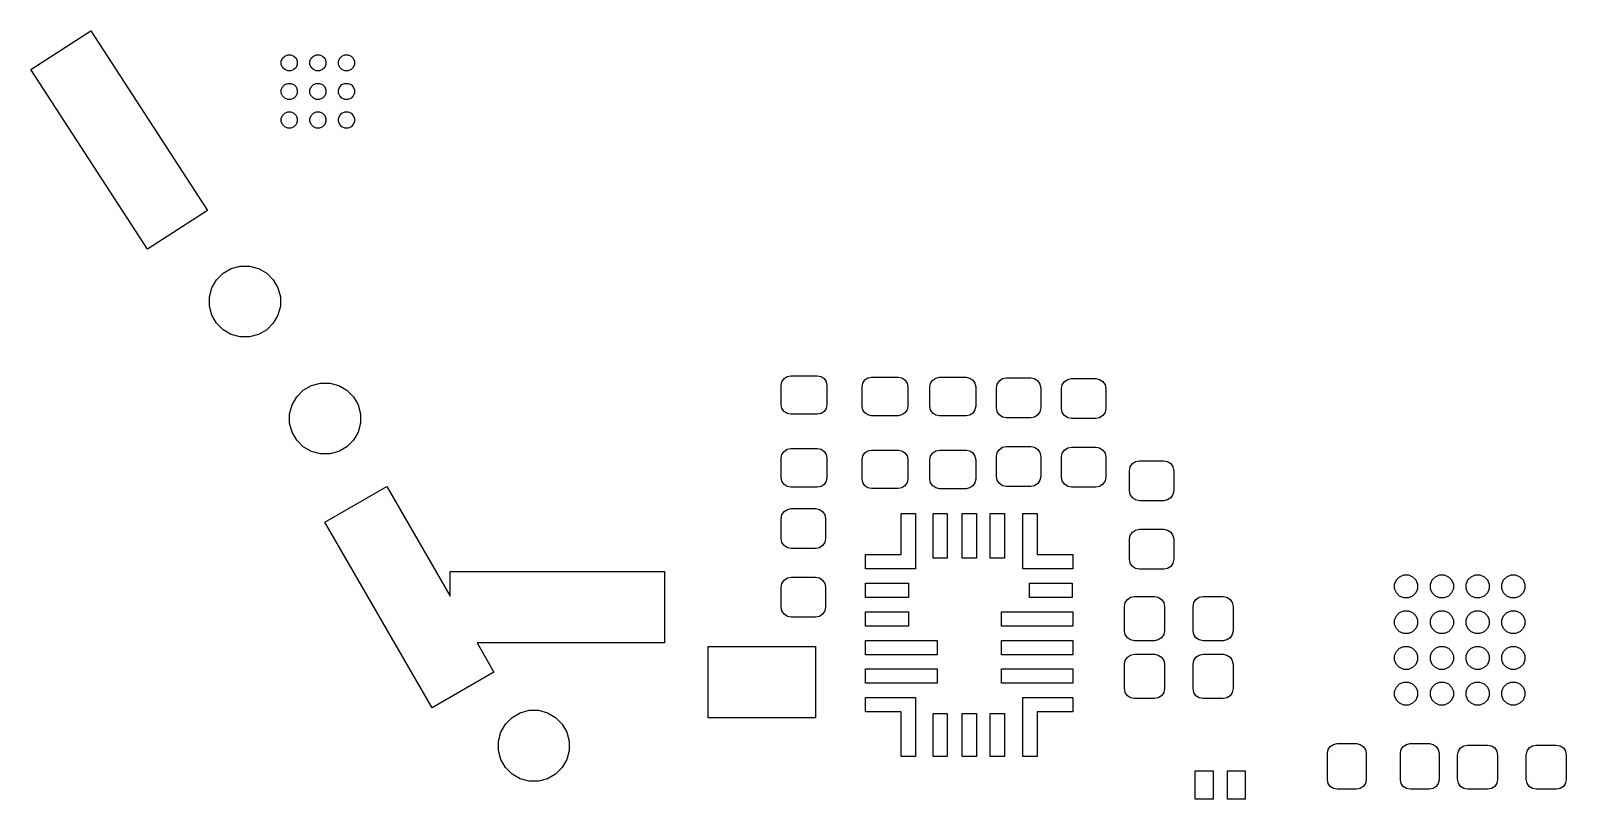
# Model space of a CAD drawing. Extents: x -26 to 30.3, y -6.7 to 48.3.
# Drawn here: x -21.8 to -0.33, y 11.38 to 22.14 of the extents above; entities that cross this region are included whole.
import ezdxf

# ---------------------------------------------------------------- set-up
doc = ezdxf.new("R2010")
doc.units = 0
doc.layers.add('BLACK', color=7, linetype='CONTINUOUS')

msp = doc.modelspace()

# ---------------------------------------------------------------- linework, layer by layer
at = {"layer": 'BLACK', "linetype": 'CONTINUOUS'}
for p, q in [((-21.801962, 21.597188), (-20.963291, 22.141827)), ((-20.963291, 22.141827), (-19.329374, 19.625816)), ((-18.297772, 21.713801), (-18.280705, 21.755004)), ((-18.297772, 21.669203), (-18.297772, 21.713801)), ((-18.280705, 21.755004), (-18.24917, 21.786539)), ((-18.24917, 21.786539), (-18.207967, 21.803606)), ((-18.207967, 21.803606), (-18.163369, 21.803606)), ((-18.163369, 21.803606), (-18.122166, 21.786539)), ((-18.122166, 21.786539), (-18.090631, 21.755004)), ((-18.090631, 21.755004), (-18.073564, 21.713801)), ((-18.073564, 21.713801), (-18.073564, 21.669203)), ((-17.897772, 21.713801), (-17.880705, 21.755004)), ((-17.897772, 21.669203), (-17.897772, 21.713801)), ((-17.880705, 21.755004), (-17.84917, 21.786539)), ((-17.84917, 21.786539), (-17.807967, 21.803606)), ((-17.807967, 21.803606), (-17.763369, 21.803606)), ((-17.763369, 21.803606), (-17.722166, 21.786539)), ((-17.722166, 21.786539), (-17.690631, 21.755004)), ((-17.690631, 21.755004), (-17.673564, 21.713801)), ((-17.673564, 21.713801), (-17.673564, 21.669203)), ((-17.497772, 21.713801), (-17.480705, 21.755004)), ((-17.497772, 21.669203), (-17.497772, 21.713801)), ((-17.480705, 21.755004), (-17.44917, 21.786539)), ((-17.44917, 21.786539), (-17.407967, 21.803606)), ((-17.407967, 21.803606), (-17.363369, 21.803606)), ((-17.363369, 21.803606), (-17.322166, 21.786539)), ((-17.322166, 21.786539), (-17.290631, 21.755004)), ((-17.290631, 21.755004), (-17.273564, 21.713801)), ((-17.273564, 21.713801), (-17.273564, 21.669203)), ((-20.168045, 19.081177), (-21.801962, 21.597188)), ((-18.280705, 21.628), (-18.297772, 21.669203)), ((-18.24917, 21.596465), (-18.280705, 21.628)), ((-18.207967, 21.579398), (-18.24917, 21.596465)), ((-18.163369, 21.579398), (-18.207967, 21.579398)), ((-18.122166, 21.596465), (-18.163369, 21.579398)), ((-18.090631, 21.628), (-18.122166, 21.596465)), ((-18.073564, 21.669203), (-18.090631, 21.628)), ((-17.880705, 21.628), (-17.897772, 21.669203)), ((-17.84917, 21.596465), (-17.880705, 21.628)), ((-17.807967, 21.579398), (-17.84917, 21.596465)), ((-17.763369, 21.579398), (-17.807967, 21.579398)), ((-17.722166, 21.596465), (-17.763369, 21.579398)), ((-17.690631, 21.628), (-17.722166, 21.596465)), ((-17.673564, 21.669203), (-17.690631, 21.628)), ((-17.480705, 21.628), (-17.497772, 21.669203)), ((-17.44917, 21.596465), (-17.480705, 21.628)), ((-17.407967, 21.579398), (-17.44917, 21.596465)), ((-17.363369, 21.579398), (-17.407967, 21.579398)), ((-17.322166, 21.596465), (-17.363369, 21.579398)), ((-17.290631, 21.628), (-17.322166, 21.596465)), ((-17.273564, 21.669203), (-17.290631, 21.628)), ((-18.297772, 21.313801), (-18.280705, 21.355004)), ((-18.297772, 21.269203), (-18.297772, 21.313801)), ((-18.280705, 21.228), (-18.297772, 21.269203)), ((-18.280705, 21.355004), (-18.24917, 21.386539)), ((-18.24917, 21.386539), (-18.207967, 21.403606)), ((-18.207967, 21.403606), (-18.163369, 21.403606)), ((-18.163369, 21.403606), (-18.122166, 21.386539)), ((-18.122166, 21.386539), (-18.090631, 21.355004)), ((-18.090631, 21.355004), (-18.073564, 21.313801)), ((-18.073564, 21.269203), (-18.090631, 21.228)), ((-18.073564, 21.313801), (-18.073564, 21.269203)), ((-17.897772, 21.313801), (-17.880705, 21.355004)), ((-17.897772, 21.269203), (-17.897772, 21.313801)), ((-17.880705, 21.228), (-17.897772, 21.269203)), ((-17.880705, 21.355004), (-17.84917, 21.386539)), ((-17.84917, 21.386539), (-17.807967, 21.403606)), ((-17.807967, 21.403606), (-17.763369, 21.403606)), ((-17.763369, 21.403606), (-17.722166, 21.386539)), ((-17.722166, 21.386539), (-17.690631, 21.355004)), ((-17.690631, 21.355004), (-17.673564, 21.313801)), ((-17.673564, 21.269203), (-17.690631, 21.228)), ((-17.673564, 21.313801), (-17.673564, 21.269203)), ((-17.497772, 21.313801), (-17.480705, 21.355004)), ((-17.497772, 21.269203), (-17.497772, 21.313801)), ((-17.480705, 21.228), (-17.497772, 21.269203)), ((-17.480705, 21.355004), (-17.44917, 21.386539)), ((-17.44917, 21.386539), (-17.407967, 21.403606)), ((-17.407967, 21.403606), (-17.363369, 21.403606)), ((-17.363369, 21.403606), (-17.322166, 21.386539)), ((-17.322166, 21.386539), (-17.290631, 21.355004)), ((-17.290631, 21.355004), (-17.273564, 21.313801)), ((-17.273564, 21.269203), (-17.290631, 21.228)), ((-17.273564, 21.313801), (-17.273564, 21.269203)), ((-18.24917, 21.196465), (-18.280705, 21.228)), ((-18.207967, 21.179398), (-18.24917, 21.196465)), ((-18.163369, 21.179398), (-18.207967, 21.179398)), ((-18.122166, 21.196465), (-18.163369, 21.179398)), ((-18.090631, 21.228), (-18.122166, 21.196465)), ((-17.84917, 21.196465), (-17.880705, 21.228)), ((-17.807967, 21.179398), (-17.84917, 21.196465)), ((-17.763369, 21.179398), (-17.807967, 21.179398)), ((-17.722166, 21.196465), (-17.763369, 21.179398)), ((-17.690631, 21.228), (-17.722166, 21.196465)), ((-17.44917, 21.196465), (-17.480705, 21.228)), ((-17.407967, 21.179398), (-17.44917, 21.196465)), ((-17.363369, 21.179398), (-17.407967, 21.179398)), ((-17.322166, 21.196465), (-17.363369, 21.179398)), ((-17.290631, 21.228), (-17.322166, 21.196465)), ((-18.297772, 20.913801), (-18.280705, 20.955004)), ((-18.297772, 20.869203), (-18.297772, 20.913801)), ((-18.280705, 20.828), (-18.297772, 20.869203)), ((-18.280705, 20.955004), (-18.24917, 20.986539)), ((-18.24917, 20.986539), (-18.207967, 21.003606)), ((-18.207967, 21.003606), (-18.163369, 21.003606)), ((-18.163369, 21.003606), (-18.122166, 20.986539)), ((-18.122166, 20.986539), (-18.090631, 20.955004)), ((-18.090631, 20.955004), (-18.073564, 20.913801)), ((-18.073564, 20.869203), (-18.090631, 20.828)), ((-18.073564, 20.913801), (-18.073564, 20.869203)), ((-17.897772, 20.913801), (-17.880705, 20.955004)), ((-17.897772, 20.869203), (-17.897772, 20.913801)), ((-17.880705, 20.828), (-17.897772, 20.869203)), ((-17.880705, 20.955004), (-17.84917, 20.986539)), ((-17.84917, 20.986539), (-17.807967, 21.003606)), ((-17.807967, 21.003606), (-17.763369, 21.003606)), ((-17.763369, 21.003606), (-17.722166, 20.986539)), ((-17.722166, 20.986539), (-17.690631, 20.955004)), ((-17.690631, 20.955004), (-17.673564, 20.913801)), ((-17.673564, 20.869203), (-17.690631, 20.828)), ((-17.673564, 20.913801), (-17.673564, 20.869203)), ((-17.497772, 20.913801), (-17.480705, 20.955004)), ((-17.497772, 20.869203), (-17.497772, 20.913801)), ((-17.480705, 20.828), (-17.497772, 20.869203)), ((-17.480705, 20.955004), (-17.44917, 20.986539)), ((-17.44917, 20.986539), (-17.407967, 21.003606)), ((-17.407967, 21.003606), (-17.363369, 21.003606)), ((-17.363369, 21.003606), (-17.322166, 20.986539)), ((-17.322166, 20.986539), (-17.290631, 20.955004)), ((-17.290631, 20.955004), (-17.273564, 20.913801)), ((-17.273564, 20.869203), (-17.290631, 20.828)), ((-17.273564, 20.913801), (-17.273564, 20.869203)), ((-18.24917, 20.796465), (-18.280705, 20.828)), ((-18.207967, 20.779398), (-18.24917, 20.796465)), ((-18.163369, 20.779398), (-18.207967, 20.779398)), ((-18.122166, 20.796465), (-18.163369, 20.779398)), ((-18.090631, 20.828), (-18.122166, 20.796465)), ((-17.84917, 20.796465), (-17.880705, 20.828)), ((-17.807967, 20.779398), (-17.84917, 20.796465)), ((-17.763369, 20.779398), (-17.807967, 20.779398)), ((-17.722166, 20.796465), (-17.763369, 20.779398)), ((-17.690631, 20.828), (-17.722166, 20.796465)), ((-17.44917, 20.796465), (-17.480705, 20.828)), ((-17.407967, 20.779398), (-17.44917, 20.796465)), ((-17.363369, 20.779398), (-17.407967, 20.779398)), ((-17.322166, 20.796465), (-17.363369, 20.779398)), ((-17.290631, 20.828), (-17.322166, 20.796465)), ((-19.329374, 19.625816), (-20.168045, 19.081177)), ((-19.202345, 18.655883), (-19.110049, 18.748179)), ((-19.110049, 18.748179), (-18.99701, 18.813442)), ((-18.99701, 18.813442), (-18.870931, 18.847224)), ((-18.870931, 18.847224), (-18.740405, 18.847224)), ((-18.740405, 18.847224), (-18.614326, 18.813442)), ((-18.614326, 18.813442), (-18.501287, 18.748179)), ((-18.501287, 18.748179), (-18.408991, 18.655883)), ((-19.30139, 18.416765), (-19.267608, 18.542844)), ((-19.267608, 18.542844), (-19.202345, 18.655883)), ((-18.408991, 18.655883), (-18.343728, 18.542844)), ((-18.343728, 18.542844), (-18.309946, 18.416765)), ((-19.30139, 18.286239), (-19.30139, 18.416765)), ((-19.267608, 18.16016), (-19.30139, 18.286239)), ((-18.309946, 18.286239), (-18.343728, 18.16016)), ((-18.309946, 18.416765), (-18.309946, 18.286239)), ((-19.202345, 18.047121), (-19.267608, 18.16016)), ((-19.110049, 17.954825), (-19.202345, 18.047121)), ((-18.408991, 18.047121), (-18.501287, 17.954825)), ((-18.343728, 18.16016), (-18.408991, 18.047121)), ((-18.99701, 17.889562), (-19.110049, 17.954825)), ((-18.870931, 17.85578), (-18.99701, 17.889562)), ((-18.740405, 17.85578), (-18.870931, 17.85578)), ((-18.614326, 17.889562), (-18.740405, 17.85578)), ((-18.501287, 17.954825), (-18.614326, 17.889562)), ((-17.87701, 17.173442), (-17.750931, 17.207224)), ((-17.750931, 17.207224), (-17.620405, 17.207224)), ((-17.620405, 17.207224), (-17.494326, 17.173442)), ((-11.305668, 17.176502), (-11.295392, 17.228164)), ((-11.295392, 17.228164), (-11.266127, 17.271961)), ((-11.266127, 17.271961), (-11.22233, 17.301226)), ((-11.22233, 17.301226), (-11.170668, 17.311502)), ((-11.170668, 17.311502), (-10.800668, 17.311502)), ((-10.800668, 17.311502), (-10.749006, 17.301226)), ((-10.749006, 17.301226), (-10.705209, 17.271961)), ((-10.705209, 17.271961), (-10.675944, 17.228164)), ((-10.675944, 17.228164), (-10.665668, 17.176502)), ((-10.175668, 17.156502), (-10.165392, 17.208164)), ((-10.165392, 17.208164), (-10.136127, 17.251961)), ((-10.136127, 17.251961), (-10.09233, 17.281226)), ((-10.09233, 17.281226), (-10.040668, 17.291502)), ((-10.040668, 17.291502), (-9.670668, 17.291502)), ((-9.670668, 17.291502), (-9.619006, 17.281226)), ((-9.619006, 17.281226), (-9.575209, 17.251961)), ((-9.575209, 17.251961), (-9.545944, 17.208164)), ((-9.545944, 17.208164), (-9.535668, 17.156502)), ((-9.225668, 17.154502), (-9.215392, 17.206164)), ((-9.215392, 17.206164), (-9.186127, 17.249961)), ((-9.186127, 17.249961), (-9.14233, 17.279226)), ((-9.14233, 17.279226), (-9.090668, 17.289502)), ((-9.090668, 17.289502), (-8.720668, 17.289502)), ((-8.720668, 17.289502), (-8.669006, 17.279226)), ((-8.669006, 17.279226), (-8.625209, 17.249961)), ((-8.625209, 17.249961), (-8.595944, 17.206164)), ((-8.595944, 17.206164), (-8.585668, 17.154502)), ((-8.295668, 17.141502), (-8.285011, 17.195078)), ((-8.285011, 17.195078), (-8.254663, 17.240497)), ((-8.254663, 17.240497), (-8.209244, 17.270845)), ((-8.209244, 17.270845), (-8.155668, 17.281502)), ((-8.155668, 17.281502), (-7.815668, 17.281502)), ((-7.815668, 17.281502), (-7.762092, 17.270845)), ((-7.762092, 17.270845), (-7.716673, 17.240497)), ((-7.716673, 17.240497), (-7.686325, 17.195078)), ((-7.686325, 17.195078), (-7.675668, 17.141502)), ((-7.385668, 17.131502), (-7.375011, 17.185078)), ((-7.375011, 17.185078), (-7.344663, 17.230497)), ((-7.344663, 17.230497), (-7.299244, 17.260845)), ((-7.299244, 17.260845), (-7.245668, 17.271502)), ((-7.245668, 17.271502), (-6.905668, 17.271502)), ((-6.905668, 17.271502), (-6.852092, 17.260845)), ((-6.852092, 17.260845), (-6.806673, 17.230497)), ((-6.806673, 17.230497), (-6.776325, 17.185078)), ((-6.776325, 17.185078), (-6.765668, 17.131502)), ((-18.147608, 16.902844), (-18.082345, 17.015883)), ((-18.082345, 17.015883), (-17.990049, 17.108179)), ((-17.990049, 17.108179), (-17.87701, 17.173442)), ((-17.494326, 17.173442), (-17.381287, 17.108179)), ((-17.381287, 17.108179), (-17.288991, 17.015883)), ((-17.288991, 17.015883), (-17.223728, 16.902844)), ((-11.305668, 16.906502), (-11.305668, 17.176502)), ((-10.665668, 17.176502), (-10.665668, 16.906502)), ((-10.175668, 16.886502), (-10.175668, 17.156502)), ((-9.535668, 17.156502), (-9.535668, 16.886502)), ((-9.225668, 16.884502), (-9.225668, 17.154502)), ((-8.585668, 17.154502), (-8.585668, 16.884502)), ((-8.295668, 16.861502), (-8.295668, 17.141502)), ((-7.675668, 17.141502), (-7.675668, 16.861502)), ((-7.385668, 16.851502), (-7.385668, 17.131502)), ((-6.765668, 17.131502), (-6.765668, 16.851502)), ((-18.18139, 16.776765), (-18.147608, 16.902844)), ((-18.18139, 16.646239), (-18.18139, 16.776765)), ((-17.223728, 16.902844), (-17.189946, 16.776765)), ((-17.189946, 16.776765), (-17.189946, 16.646239)), ((-11.295392, 16.85484), (-11.305668, 16.906502)), ((-11.266127, 16.811043), (-11.295392, 16.85484)), ((-11.22233, 16.781778), (-11.266127, 16.811043)), ((-11.170668, 16.771502), (-11.22233, 16.781778)), ((-10.800668, 16.771502), (-11.170668, 16.771502)), ((-10.749006, 16.781778), (-10.800668, 16.771502)), ((-10.705209, 16.811043), (-10.749006, 16.781778)), ((-10.675944, 16.85484), (-10.705209, 16.811043)), ((-10.665668, 16.906502), (-10.675944, 16.85484)), ((-10.165392, 16.83484), (-10.175668, 16.886502)), ((-10.136127, 16.791043), (-10.165392, 16.83484)), ((-10.09233, 16.761778), (-10.136127, 16.791043)), ((-10.040668, 16.751502), (-10.09233, 16.761778)), ((-9.619006, 16.761778), (-9.670668, 16.751502)), ((-9.575209, 16.791043), (-9.619006, 16.761778)), ((-9.545944, 16.83484), (-9.575209, 16.791043)), ((-9.535668, 16.886502), (-9.545944, 16.83484)), ((-9.215392, 16.83284), (-9.225668, 16.884502)), ((-9.186127, 16.789043), (-9.215392, 16.83284)), ((-9.14233, 16.759778), (-9.186127, 16.789043)), ((-9.090668, 16.749502), (-9.14233, 16.759778)), ((-8.669006, 16.759778), (-8.720668, 16.749502)), ((-8.625209, 16.789043), (-8.669006, 16.759778)), ((-8.595944, 16.83284), (-8.625209, 16.789043)), ((-8.585668, 16.884502), (-8.595944, 16.83284)), ((-8.285011, 16.807926), (-8.295668, 16.861502)), ((-8.254663, 16.762507), (-8.285011, 16.807926)), ((-8.209244, 16.732159), (-8.254663, 16.762507)), ((-7.716673, 16.762507), (-7.762092, 16.732159)), ((-7.686325, 16.807926), (-7.716673, 16.762507)), ((-7.675668, 16.861502), (-7.686325, 16.807926)), ((-7.375011, 16.797926), (-7.385668, 16.851502)), ((-7.344663, 16.752507), (-7.375011, 16.797926)), ((-7.299244, 16.722159), (-7.344663, 16.752507)), ((-6.806673, 16.752507), (-6.852092, 16.722159)), ((-6.776325, 16.797926), (-6.806673, 16.752507)), ((-6.765668, 16.851502), (-6.776325, 16.797926)), ((-18.147608, 16.52016), (-18.18139, 16.646239)), ((-17.189946, 16.646239), (-17.223728, 16.52016)), ((-9.670668, 16.751502), (-10.040668, 16.751502)), ((-8.720668, 16.749502), (-9.090668, 16.749502)), ((-8.155668, 16.721502), (-8.209244, 16.732159)), ((-7.815668, 16.721502), (-8.155668, 16.721502)), ((-7.762092, 16.732159), (-7.815668, 16.721502)), ((-7.245668, 16.711502), (-7.299244, 16.722159)), ((-6.905668, 16.711502), (-7.245668, 16.711502)), ((-6.852092, 16.722159), (-6.905668, 16.711502)), ((-18.082345, 16.407121), (-18.147608, 16.52016)), ((-17.990049, 16.314825), (-18.082345, 16.407121)), ((-17.288991, 16.407121), (-17.381287, 16.314825)), ((-17.223728, 16.52016), (-17.288991, 16.407121)), ((-17.87701, 16.249562), (-17.990049, 16.314825)), ((-17.750931, 16.21578), (-17.87701, 16.249562)), ((-17.620405, 16.21578), (-17.750931, 16.21578)), ((-17.494326, 16.249562), (-17.620405, 16.21578)), ((-17.381287, 16.314825), (-17.494326, 16.249562)), ((-11.305668, 16.156502), (-11.295392, 16.208164)), ((-11.305668, 15.886502), (-11.305668, 16.156502)), ((-11.295392, 16.208164), (-11.266127, 16.251961)), ((-11.266127, 16.251961), (-11.22233, 16.281226)), ((-11.22233, 16.281226), (-11.170668, 16.291502)), ((-11.170668, 16.291502), (-10.800668, 16.291502)), ((-10.800668, 16.291502), (-10.749006, 16.281226)), ((-10.749006, 16.281226), (-10.705209, 16.251961)), ((-10.705209, 16.251961), (-10.675944, 16.208164)), ((-10.675944, 16.208164), (-10.665668, 16.156502)), ((-10.665668, 16.156502), (-10.665668, 15.886502)), ((-10.175668, 16.136502), (-10.165392, 16.188164)), ((-10.175668, 15.866502), (-10.175668, 16.136502)), ((-10.165392, 16.188164), (-10.136127, 16.231961)), ((-10.136127, 16.231961), (-10.09233, 16.261226)), ((-10.09233, 16.261226), (-10.040668, 16.271502)), ((-10.040668, 16.271502), (-9.670668, 16.271502)), ((-9.670668, 16.271502), (-9.619006, 16.261226)), ((-9.619006, 16.261226), (-9.575209, 16.231961)), ((-9.575209, 16.231961), (-9.545944, 16.188164)), ((-9.545944, 16.188164), (-9.535668, 16.136502)), ((-9.535668, 16.136502), (-9.535668, 15.866502)), ((-9.225668, 16.134502), (-9.215392, 16.186164)), ((-9.225668, 15.864502), (-9.225668, 16.134502)), ((-9.215392, 16.186164), (-9.186127, 16.229961)), ((-9.186127, 16.229961), (-9.14233, 16.259226)), ((-9.14233, 16.259226), (-9.090668, 16.269502)), ((-9.090668, 16.269502), (-8.720668, 16.269502)), ((-8.720668, 16.269502), (-8.669006, 16.259226)), ((-8.669006, 16.259226), (-8.625209, 16.229961)), ((-8.625209, 16.229961), (-8.595944, 16.186164)), ((-8.595944, 16.186164), (-8.585668, 16.134502)), ((-8.585668, 16.134502), (-8.585668, 15.864502)), ((-8.295668, 16.181502), (-8.285011, 16.235078)), ((-8.295668, 15.901502), (-8.295668, 16.181502)), ((-8.285011, 16.235078), (-8.254663, 16.280497)), ((-8.254663, 16.280497), (-8.209244, 16.310845)), ((-8.209244, 16.310845), (-8.155668, 16.321502)), ((-8.155668, 16.321502), (-7.815668, 16.321502)), ((-7.815668, 16.321502), (-7.762092, 16.310845)), ((-7.762092, 16.310845), (-7.716673, 16.280497)), ((-7.716673, 16.280497), (-7.686325, 16.235078)), ((-7.686325, 16.235078), (-7.675668, 16.181502)), ((-7.675668, 16.181502), (-7.675668, 15.901502)), ((-7.385668, 16.171502), (-7.375011, 16.225078)), ((-7.385668, 15.891502), (-7.385668, 16.171502)), ((-7.375011, 16.225078), (-7.344663, 16.270497)), ((-7.344663, 16.270497), (-7.299244, 16.300845)), ((-7.299244, 16.300845), (-7.245668, 16.311502)), ((-7.245668, 16.311502), (-6.905668, 16.311502)), ((-6.905668, 16.311502), (-6.852092, 16.300845)), ((-6.852092, 16.300845), (-6.806673, 16.270497)), ((-6.806673, 16.270497), (-6.776325, 16.225078)), ((-6.776325, 16.225078), (-6.765668, 16.171502)), ((-6.765668, 16.171502), (-6.765668, 15.891502)), ((-6.394663, 16.080497), (-6.349244, 16.110845)), ((-6.349244, 16.110845), (-6.295668, 16.121502)), ((-6.295668, 16.121502), (-5.955668, 16.121502)), ((-5.955668, 16.121502), (-5.902092, 16.110845)), ((-5.902092, 16.110845), (-5.856673, 16.080497)), ((-8.285011, 15.847926), (-8.295668, 15.901502)), ((-7.675668, 15.901502), (-7.686325, 15.847926)), ((-6.435668, 15.981502), (-6.425011, 16.035078)), ((-6.435668, 15.701502), (-6.435668, 15.981502)), ((-6.425011, 16.035078), (-6.394663, 16.080497)), ((-5.856673, 16.080497), (-5.826325, 16.035078)), ((-5.826325, 16.035078), (-5.815668, 15.981502)), ((-5.815668, 15.981502), (-5.815668, 15.701502)), ((-17.688681, 15.26054), (-16.822655, 15.76054)), ((-16.822655, 15.76054), (-15.935668, 14.224234)), ((-11.295392, 15.83484), (-11.305668, 15.886502)), ((-11.266127, 15.791043), (-11.295392, 15.83484)), ((-11.22233, 15.761778), (-11.266127, 15.791043)), ((-11.170668, 15.751502), (-11.22233, 15.761778)), ((-10.800668, 15.751502), (-11.170668, 15.751502)), ((-10.749006, 15.761778), (-10.800668, 15.751502)), ((-10.705209, 15.791043), (-10.749006, 15.761778)), ((-10.675944, 15.83484), (-10.705209, 15.791043)), ((-10.665668, 15.886502), (-10.675944, 15.83484)), ((-10.165392, 15.81484), (-10.175668, 15.866502)), ((-10.136127, 15.771043), (-10.165392, 15.81484)), ((-10.09233, 15.741778), (-10.136127, 15.771043)), ((-10.040668, 15.731502), (-10.09233, 15.741778)), ((-9.670668, 15.731502), (-10.040668, 15.731502)), ((-9.619006, 15.741778), (-9.670668, 15.731502)), ((-9.575209, 15.771043), (-9.619006, 15.741778)), ((-9.545944, 15.81484), (-9.575209, 15.771043)), ((-9.535668, 15.866502), (-9.545944, 15.81484)), ((-9.215392, 15.81284), (-9.225668, 15.864502)), ((-9.186127, 15.769043), (-9.215392, 15.81284)), ((-9.14233, 15.739778), (-9.186127, 15.769043)), ((-9.090668, 15.729502), (-9.14233, 15.739778)), ((-8.720668, 15.729502), (-9.090668, 15.729502)), ((-8.669006, 15.739778), (-8.720668, 15.729502)), ((-8.625209, 15.769043), (-8.669006, 15.739778)), ((-8.595944, 15.81284), (-8.625209, 15.769043)), ((-8.585668, 15.864502), (-8.595944, 15.81284)), ((-8.254663, 15.802507), (-8.285011, 15.847926)), ((-8.209244, 15.772159), (-8.254663, 15.802507)), ((-8.155668, 15.761502), (-8.209244, 15.772159)), ((-7.815668, 15.761502), (-8.155668, 15.761502)), ((-7.762092, 15.772159), (-7.815668, 15.761502)), ((-7.716673, 15.802507), (-7.762092, 15.772159)), ((-7.686325, 15.847926), (-7.716673, 15.802507)), ((-7.375011, 15.837926), (-7.385668, 15.891502)), ((-7.344663, 15.792507), (-7.375011, 15.837926)), ((-7.299244, 15.762159), (-7.344663, 15.792507)), ((-7.245668, 15.751502), (-7.299244, 15.762159)), ((-6.905668, 15.751502), (-7.245668, 15.751502)), ((-6.852092, 15.762159), (-6.905668, 15.751502)), ((-6.806673, 15.792507), (-6.852092, 15.762159)), ((-6.776325, 15.837926), (-6.806673, 15.792507)), ((-6.765668, 15.891502), (-6.776325, 15.837926)), ((-6.425011, 15.647926), (-6.435668, 15.701502)), ((-5.815668, 15.701502), (-5.826325, 15.647926)), ((-6.394663, 15.602507), (-6.425011, 15.647926)), ((-6.349244, 15.572159), (-6.394663, 15.602507)), ((-6.295668, 15.561502), (-6.349244, 15.572159)), ((-5.955668, 15.561502), (-6.295668, 15.561502)), ((-5.902092, 15.572159), (-5.955668, 15.561502)), ((-5.856673, 15.602507), (-5.902092, 15.572159)), ((-5.826325, 15.647926), (-5.856673, 15.602507)), ((-16.188681, 12.662464), (-17.688681, 15.26054)), ((-11.305668, 15.311502), (-11.295011, 15.365078)), ((-11.305668, 15.031502), (-11.305668, 15.311502)), ((-11.295011, 15.365078), (-11.264663, 15.410497)), ((-11.264663, 15.410497), (-11.219244, 15.440845)), ((-11.219244, 15.440845), (-11.165668, 15.451502)), ((-11.165668, 15.451502), (-10.825668, 15.451502)), ((-10.825668, 15.451502), (-10.772092, 15.440845)), ((-10.772092, 15.440845), (-10.726673, 15.410497)), ((-10.726673, 15.410497), (-10.696325, 15.365078)), ((-10.696325, 15.365078), (-10.685668, 15.311502)), ((-10.685668, 15.311502), (-10.685668, 15.031502)), ((-9.625668, 14.806502), (-9.625668, 15.382002)), ((-9.625668, 15.382002), (-9.425668, 15.382002)), ((-9.425668, 15.382002), (-9.425668, 14.607002)), ((-9.182668, 14.757002), (-9.182668, 15.382002)), ((-9.182668, 15.382002), (-8.982668, 15.382002)), ((-8.982668, 15.382002), (-8.982668, 14.757002)), ((-8.775668, 14.757002), (-8.775668, 15.382002)), ((-8.775668, 15.382002), (-8.575668, 15.382002)), ((-8.575668, 15.382002), (-8.575668, 14.757002)), ((-8.382668, 14.757002), (-8.382668, 15.382002)), ((-8.382668, 15.382002), (-8.182668, 15.382002)), ((-8.182668, 15.382002), (-8.182668, 14.757002)), ((-7.925668, 14.607002), (-7.925668, 15.382002)), ((-7.925668, 15.382002), (-7.725668, 15.382002)), ((-7.725668, 15.382002), (-7.725668, 14.806502)), ((-6.435668, 15.021502), (-6.425011, 15.075078)), ((-6.425011, 15.075078), (-6.394663, 15.120497)), ((-6.394663, 15.120497), (-6.349244, 15.150845)), ((-6.349244, 15.150845), (-6.295668, 15.161502)), ((-6.295668, 15.161502), (-5.955668, 15.161502)), ((-5.955668, 15.161502), (-5.902092, 15.150845)), ((-5.902092, 15.150845), (-5.856673, 15.120497)), ((-5.856673, 15.120497), (-5.826325, 15.075078)), ((-5.826325, 15.075078), (-5.815668, 15.021502)), ((-11.295011, 14.977926), (-11.305668, 15.031502)), ((-11.264663, 14.932507), (-11.295011, 14.977926)), ((-11.219244, 14.902159), (-11.264663, 14.932507)), ((-11.165668, 14.891502), (-11.219244, 14.902159)), ((-10.825668, 14.891502), (-11.165668, 14.891502)), ((-10.772092, 14.902159), (-10.825668, 14.891502)), ((-10.726673, 14.932507), (-10.772092, 14.902159)), ((-10.696325, 14.977926), (-10.726673, 14.932507)), ((-10.685668, 15.031502), (-10.696325, 14.977926)), ((-6.435668, 14.741502), (-6.435668, 15.021502)), ((-5.815668, 15.021502), (-5.815668, 14.741502)), ((-10.125668, 14.606502), (-10.125668, 14.806502)), ((-10.125668, 14.806502), (-9.625668, 14.806502)), ((-9.625668, 14.606502), (-10.125668, 14.606502)), ((-9.425668, 14.607002), (-9.625668, 14.607002)), ((-9.625668, 14.607002), (-9.625668, 14.606502)), ((-8.982668, 14.757002), (-9.182668, 14.757002)), ((-8.575668, 14.757002), (-8.775668, 14.757002)), ((-8.182668, 14.757002), (-8.382668, 14.757002)), ((-7.725668, 14.607002), (-7.925668, 14.607002)), ((-7.725668, 14.806502), (-7.225668, 14.806502)), ((-7.725668, 14.606502), (-7.725668, 14.607002)), ((-7.225668, 14.606502), (-7.725668, 14.606502)), ((-7.225668, 14.806502), (-7.225668, 14.606502)), ((-6.425011, 14.687926), (-6.435668, 14.741502)), ((-6.394663, 14.642507), (-6.425011, 14.687926)), ((-6.349244, 14.612159), (-6.394663, 14.642507)), ((-6.295668, 14.601502), (-6.349244, 14.612159)), ((-5.902092, 14.612159), (-5.955668, 14.601502)), ((-5.856673, 14.642507), (-5.902092, 14.612159)), ((-5.826325, 14.687926), (-5.856673, 14.642507)), ((-5.815668, 14.741502), (-5.826325, 14.687926)), ((-15.935668, 14.224234), (-15.935668, 14.571502)), ((-15.935668, 14.571502), (-12.935668, 14.571502)), ((-12.935668, 14.571502), (-12.935668, 13.571502)), ((-11.305668, 14.351502), (-11.295011, 14.405078)), ((-11.295011, 14.405078), (-11.264663, 14.450497)), ((-11.264663, 14.450497), (-11.219244, 14.480845)), ((-11.219244, 14.480845), (-11.165668, 14.491502)), ((-11.165668, 14.491502), (-10.825668, 14.491502)), ((-10.825668, 14.491502), (-10.772092, 14.480845)), ((-10.772092, 14.480845), (-10.726673, 14.450497)), ((-10.726673, 14.450497), (-10.696325, 14.405078)), ((-10.696325, 14.405078), (-10.685668, 14.351502)), ((-10.125668, 14.206502), (-10.125668, 14.406502)), ((-10.125668, 14.406502), (-9.525668, 14.406502)), ((-9.525668, 14.406502), (-9.525668, 14.206502)), ((-7.834668, 14.206502), (-7.834668, 14.406502)), ((-7.834668, 14.406502), (-7.234668, 14.406502)), ((-7.234668, 14.406502), (-7.234668, 14.206502)), ((-5.955668, 14.601502), (-6.295668, 14.601502)), ((-2.726026, 14.393399), (-2.701613, 14.452338)), ((-2.726026, 14.329605), (-2.726026, 14.393399)), ((-2.701613, 14.452338), (-2.656504, 14.497447)), ((-2.656504, 14.497447), (-2.597565, 14.52186)), ((-2.597565, 14.52186), (-2.533771, 14.52186)), ((-2.533771, 14.52186), (-2.474832, 14.497447)), ((-2.474832, 14.497447), (-2.429723, 14.452338)), ((-2.429723, 14.452338), (-2.40531, 14.393399)), ((-2.40531, 14.393399), (-2.40531, 14.329605)), ((-2.226026, 14.393399), (-2.201613, 14.452338)), ((-2.226026, 14.329605), (-2.226026, 14.393399)), ((-2.201613, 14.452338), (-2.156504, 14.497447)), ((-2.156504, 14.497447), (-2.097565, 14.52186)), ((-2.097565, 14.52186), (-2.033771, 14.52186)), ((-2.033771, 14.52186), (-1.974832, 14.497447)), ((-1.974832, 14.497447), (-1.929723, 14.452338)), ((-1.929723, 14.452338), (-1.90531, 14.393399)), ((-1.90531, 14.393399), (-1.90531, 14.329605)), ((-1.726026, 14.393399), (-1.701613, 14.452338)), ((-1.726026, 14.329605), (-1.726026, 14.393399)), ((-1.701613, 14.452338), (-1.656504, 14.497447)), ((-1.656504, 14.497447), (-1.597565, 14.52186)), ((-1.597565, 14.52186), (-1.533771, 14.52186)), ((-1.533771, 14.52186), (-1.474832, 14.497447)), ((-1.474832, 14.497447), (-1.429723, 14.452338)), ((-1.429723, 14.452338), (-1.40531, 14.393399)), ((-1.40531, 14.393399), (-1.40531, 14.329605)), ((-1.226026, 14.393399), (-1.201613, 14.452338)), ((-1.226026, 14.329605), (-1.226026, 14.393399)), ((-1.201613, 14.452338), (-1.156504, 14.497447)), ((-1.156504, 14.497447), (-1.097565, 14.52186)), ((-1.097565, 14.52186), (-1.033771, 14.52186)), ((-1.033771, 14.52186), (-0.974832, 14.497447)), ((-0.974832, 14.497447), (-0.929723, 14.452338)), ((-0.929723, 14.452338), (-0.90531, 14.393399)), ((-0.90531, 14.393399), (-0.90531, 14.329605)), ((-11.305668, 14.071502), (-11.305668, 14.351502)), ((-10.685668, 14.351502), (-10.685668, 14.071502)), ((-9.525668, 14.206502), (-10.125668, 14.206502)), ((-7.234668, 14.206502), (-7.834668, 14.206502)), ((-6.495011, 14.135078), (-6.464663, 14.180497)), ((-6.464663, 14.180497), (-6.419244, 14.210845)), ((-6.419244, 14.210845), (-6.365668, 14.221502)), ((-6.365668, 14.221502), (-6.085668, 14.221502)), ((-6.085668, 14.221502), (-6.032092, 14.210845)), ((-6.032092, 14.210845), (-5.986673, 14.180497)), ((-5.986673, 14.180497), (-5.956325, 14.135078)), ((-5.535011, 14.135078), (-5.504663, 14.180497)), ((-5.504663, 14.180497), (-5.459244, 14.210845)), ((-5.459244, 14.210845), (-5.405668, 14.221502)), ((-5.405668, 14.221502), (-5.125668, 14.221502)), ((-5.125668, 14.221502), (-5.072092, 14.210845)), ((-5.072092, 14.210845), (-5.026673, 14.180497)), ((-5.026673, 14.180497), (-4.996325, 14.135078)), ((-2.701613, 14.270666), (-2.726026, 14.329605)), ((-2.656504, 14.225557), (-2.701613, 14.270666)), ((-2.597565, 14.201144), (-2.656504, 14.225557)), ((-2.533771, 14.201144), (-2.597565, 14.201144)), ((-2.474832, 14.225557), (-2.533771, 14.201144)), ((-2.429723, 14.270666), (-2.474832, 14.225557)), ((-2.40531, 14.329605), (-2.429723, 14.270666)), ((-2.201613, 14.270666), (-2.226026, 14.329605)), ((-2.156504, 14.225557), (-2.201613, 14.270666)), ((-2.097565, 14.201144), (-2.156504, 14.225557)), ((-2.033771, 14.201144), (-2.097565, 14.201144)), ((-1.974832, 14.225557), (-2.033771, 14.201144)), ((-1.929723, 14.270666), (-1.974832, 14.225557)), ((-1.90531, 14.329605), (-1.929723, 14.270666)), ((-1.701613, 14.270666), (-1.726026, 14.329605)), ((-1.656504, 14.225557), (-1.701613, 14.270666)), ((-1.597565, 14.201144), (-1.656504, 14.225557)), ((-1.533771, 14.201144), (-1.597565, 14.201144)), ((-1.474832, 14.225557), (-1.533771, 14.201144)), ((-1.429723, 14.270666), (-1.474832, 14.225557)), ((-1.40531, 14.329605), (-1.429723, 14.270666)), ((-1.201613, 14.270666), (-1.226026, 14.329605)), ((-1.156504, 14.225557), (-1.201613, 14.270666)), ((-1.097565, 14.201144), (-1.156504, 14.225557)), ((-1.033771, 14.201144), (-1.097565, 14.201144)), ((-0.974832, 14.225557), (-1.033771, 14.201144)), ((-0.929723, 14.270666), (-0.974832, 14.225557)), ((-0.90531, 14.329605), (-0.929723, 14.270666)), ((-11.295011, 14.017926), (-11.305668, 14.071502)), ((-11.264663, 13.972507), (-11.295011, 14.017926)), ((-11.219244, 13.942159), (-11.264663, 13.972507)), ((-10.726673, 13.972507), (-10.772092, 13.942159)), ((-10.696325, 14.017926), (-10.726673, 13.972507)), ((-10.685668, 14.071502), (-10.696325, 14.017926)), ((-10.125668, 13.806502), (-10.125668, 14.006502)), ((-10.125668, 14.006502), (-9.525668, 14.006502)), ((-9.525668, 14.006502), (-9.525668, 13.806502)), ((-8.225668, 13.806502), (-8.225668, 14.006502)), ((-8.225668, 14.006502), (-7.225668, 14.006502)), ((-7.225668, 14.006502), (-7.225668, 13.806502)), ((-6.505668, 14.081502), (-6.495011, 14.135078)), ((-6.505668, 13.741502), (-6.505668, 14.081502)), ((-5.956325, 14.135078), (-5.945668, 14.081502)), ((-5.945668, 14.081502), (-5.945668, 13.741502)), ((-5.545668, 14.081502), (-5.535011, 14.135078)), ((-5.545668, 13.741502), (-5.545668, 14.081502)), ((-4.996325, 14.135078), (-4.985668, 14.081502)), ((-4.985668, 14.081502), (-4.985668, 13.741502)), ((-2.701613, 13.952338), (-2.656504, 13.997447)), ((-2.656504, 13.997447), (-2.597565, 14.02186)), ((-2.597565, 14.02186), (-2.533771, 14.02186)), ((-2.533771, 14.02186), (-2.474832, 13.997447)), ((-2.474832, 13.997447), (-2.429723, 13.952338)), ((-2.201613, 13.952338), (-2.156504, 13.997447)), ((-2.156504, 13.997447), (-2.097565, 14.02186)), ((-2.097565, 14.02186), (-2.033771, 14.02186)), ((-2.033771, 14.02186), (-1.974832, 13.997447)), ((-1.974832, 13.997447), (-1.929723, 13.952338)), ((-1.701613, 13.952338), (-1.656504, 13.997447)), ((-1.656504, 13.997447), (-1.597565, 14.02186)), ((-1.597565, 14.02186), (-1.533771, 14.02186)), ((-1.533771, 14.02186), (-1.474832, 13.997447)), ((-1.474832, 13.997447), (-1.429723, 13.952338)), ((-1.201613, 13.952338), (-1.156504, 13.997447)), ((-1.156504, 13.997447), (-1.097565, 14.02186)), ((-1.097565, 14.02186), (-1.033771, 14.02186)), ((-1.033771, 14.02186), (-0.974832, 13.997447)), ((-0.974832, 13.997447), (-0.929723, 13.952338)), ((-11.165668, 13.931502), (-11.219244, 13.942159)), ((-10.825668, 13.931502), (-11.165668, 13.931502)), ((-10.772092, 13.942159), (-10.825668, 13.931502)), ((-9.525668, 13.806502), (-10.125668, 13.806502)), ((-7.225668, 13.806502), (-8.225668, 13.806502)), ((-2.726026, 13.893399), (-2.701613, 13.952338)), ((-2.726026, 13.829605), (-2.726026, 13.893399)), ((-2.701613, 13.770666), (-2.726026, 13.829605)), ((-2.656504, 13.725557), (-2.701613, 13.770666)), ((-2.429723, 13.770666), (-2.474832, 13.725557)), ((-2.429723, 13.952338), (-2.40531, 13.893399)), ((-2.40531, 13.829605), (-2.429723, 13.770666)), ((-2.40531, 13.893399), (-2.40531, 13.829605)), ((-2.226026, 13.893399), (-2.201613, 13.952338)), ((-2.226026, 13.829605), (-2.226026, 13.893399)), ((-2.201613, 13.770666), (-2.226026, 13.829605)), ((-2.156504, 13.725557), (-2.201613, 13.770666)), ((-1.929723, 13.770666), (-1.974832, 13.725557)), ((-1.929723, 13.952338), (-1.90531, 13.893399)), ((-1.90531, 13.829605), (-1.929723, 13.770666)), ((-1.90531, 13.893399), (-1.90531, 13.829605)), ((-1.726026, 13.893399), (-1.701613, 13.952338)), ((-1.726026, 13.829605), (-1.726026, 13.893399)), ((-1.701613, 13.770666), (-1.726026, 13.829605)), ((-1.656504, 13.725557), (-1.701613, 13.770666)), ((-1.429723, 13.770666), (-1.474832, 13.725557)), ((-1.429723, 13.952338), (-1.40531, 13.893399)), ((-1.40531, 13.829605), (-1.429723, 13.770666)), ((-1.40531, 13.893399), (-1.40531, 13.829605)), ((-1.226026, 13.893399), (-1.201613, 13.952338)), ((-1.226026, 13.829605), (-1.226026, 13.893399)), ((-1.201613, 13.770666), (-1.226026, 13.829605)), ((-1.156504, 13.725557), (-1.201613, 13.770666)), ((-0.929723, 13.770666), (-0.974832, 13.725557)), ((-0.929723, 13.952338), (-0.90531, 13.893399)), ((-0.90531, 13.829605), (-0.929723, 13.770666)), ((-0.90531, 13.893399), (-0.90531, 13.829605)), ((-12.935668, 13.571502), (-15.558813, 13.571502)), ((-15.558813, 13.571502), (-15.322655, 13.162464)), ((-10.125668, 13.406502), (-10.125668, 13.606502)), ((-10.125668, 13.606502), (-9.125668, 13.606502)), ((-9.125668, 13.606502), (-9.125668, 13.406502)), ((-8.225668, 13.406502), (-8.225668, 13.606502)), ((-8.225668, 13.606502), (-7.225668, 13.606502)), ((-7.225668, 13.606502), (-7.225668, 13.406502)), ((-6.495011, 13.687926), (-6.505668, 13.741502)), ((-6.464663, 13.642507), (-6.495011, 13.687926)), ((-6.419244, 13.612159), (-6.464663, 13.642507)), ((-6.365668, 13.601502), (-6.419244, 13.612159)), ((-6.085668, 13.601502), (-6.365668, 13.601502)), ((-6.032092, 13.612159), (-6.085668, 13.601502)), ((-5.986673, 13.642507), (-6.032092, 13.612159)), ((-5.956325, 13.687926), (-5.986673, 13.642507)), ((-5.945668, 13.741502), (-5.956325, 13.687926)), ((-5.535011, 13.687926), (-5.545668, 13.741502)), ((-5.504663, 13.642507), (-5.535011, 13.687926)), ((-5.459244, 13.612159), (-5.504663, 13.642507)), ((-5.405668, 13.601502), (-5.459244, 13.612159)), ((-5.125668, 13.601502), (-5.405668, 13.601502)), ((-5.072092, 13.612159), (-5.125668, 13.601502)), ((-5.026673, 13.642507), (-5.072092, 13.612159)), ((-4.996325, 13.687926), (-5.026673, 13.642507)), ((-4.985668, 13.741502), (-4.996325, 13.687926)), ((-2.597565, 13.701144), (-2.656504, 13.725557)), ((-2.533771, 13.701144), (-2.597565, 13.701144)), ((-2.474832, 13.725557), (-2.533771, 13.701144)), ((-2.097565, 13.701144), (-2.156504, 13.725557)), ((-2.033771, 13.701144), (-2.097565, 13.701144)), ((-1.974832, 13.725557), (-2.033771, 13.701144)), ((-1.597565, 13.701144), (-1.656504, 13.725557)), ((-1.533771, 13.701144), (-1.597565, 13.701144)), ((-1.474832, 13.725557), (-1.533771, 13.701144)), ((-1.097565, 13.701144), (-1.156504, 13.725557)), ((-1.033771, 13.701144), (-1.097565, 13.701144)), ((-0.974832, 13.725557), (-1.033771, 13.701144)), ((-12.325668, 12.521502), (-12.325668, 13.521502)), ((-12.325668, 13.521502), (-10.825668, 13.521502)), ((-10.825668, 13.521502), (-10.825668, 12.521502)), ((-9.125668, 13.406502), (-10.125668, 13.406502)), ((-7.225668, 13.406502), (-8.225668, 13.406502)), ((-6.505668, 13.271502), (-6.495011, 13.325078)), ((-6.495011, 13.325078), (-6.464663, 13.370497)), ((-6.464663, 13.370497), (-6.419244, 13.400845)), ((-6.419244, 13.400845), (-6.365668, 13.411502)), ((-6.365668, 13.411502), (-6.085668, 13.411502)), ((-6.085668, 13.411502), (-6.032092, 13.400845)), ((-6.032092, 13.400845), (-5.986673, 13.370497)), ((-5.986673, 13.370497), (-5.956325, 13.325078)), ((-5.956325, 13.325078), (-5.945668, 13.271502)), ((-5.545668, 13.271502), (-5.535011, 13.325078)), ((-5.535011, 13.325078), (-5.504663, 13.370497)), ((-5.504663, 13.370497), (-5.459244, 13.400845)), ((-5.459244, 13.400845), (-5.405668, 13.411502)), ((-5.405668, 13.411502), (-5.125668, 13.411502)), ((-5.125668, 13.411502), (-5.072092, 13.400845)), ((-5.072092, 13.400845), (-5.026673, 13.370497)), ((-5.026673, 13.370497), (-4.996325, 13.325078)), ((-4.996325, 13.325078), (-4.985668, 13.271502)), ((-2.726026, 13.393399), (-2.701613, 13.452338)), ((-2.726026, 13.329605), (-2.726026, 13.393399)), ((-2.701613, 13.270666), (-2.726026, 13.329605)), ((-2.701613, 13.452338), (-2.656504, 13.497447)), ((-2.656504, 13.497447), (-2.597565, 13.52186)), ((-2.597565, 13.52186), (-2.533771, 13.52186)), ((-2.533771, 13.52186), (-2.474832, 13.497447)), ((-2.474832, 13.497447), (-2.429723, 13.452338)), ((-2.429723, 13.452338), (-2.40531, 13.393399)), ((-2.40531, 13.329605), (-2.429723, 13.270666)), ((-2.40531, 13.393399), (-2.40531, 13.329605)), ((-2.226026, 13.393399), (-2.201613, 13.452338)), ((-2.226026, 13.329605), (-2.226026, 13.393399)), ((-2.201613, 13.270666), (-2.226026, 13.329605)), ((-2.201613, 13.452338), (-2.156504, 13.497447)), ((-2.156504, 13.497447), (-2.097565, 13.52186)), ((-2.097565, 13.52186), (-2.033771, 13.52186)), ((-2.033771, 13.52186), (-1.974832, 13.497447)), ((-1.974832, 13.497447), (-1.929723, 13.452338)), ((-1.929723, 13.452338), (-1.90531, 13.393399)), ((-1.90531, 13.329605), (-1.929723, 13.270666)), ((-1.90531, 13.393399), (-1.90531, 13.329605)), ((-1.726026, 13.393399), (-1.701613, 13.452338)), ((-1.726026, 13.329605), (-1.726026, 13.393399)), ((-1.701613, 13.270666), (-1.726026, 13.329605)), ((-1.701613, 13.452338), (-1.656504, 13.497447)), ((-1.656504, 13.497447), (-1.597565, 13.52186)), ((-1.597565, 13.52186), (-1.533771, 13.52186)), ((-1.533771, 13.52186), (-1.474832, 13.497447)), ((-1.474832, 13.497447), (-1.429723, 13.452338)), ((-1.429723, 13.452338), (-1.40531, 13.393399)), ((-1.40531, 13.329605), (-1.429723, 13.270666)), ((-1.40531, 13.393399), (-1.40531, 13.329605)), ((-1.226026, 13.393399), (-1.201613, 13.452338)), ((-1.226026, 13.329605), (-1.226026, 13.393399)), ((-1.201613, 13.270666), (-1.226026, 13.329605)), ((-1.201613, 13.452338), (-1.156504, 13.497447)), ((-1.156504, 13.497447), (-1.097565, 13.52186)), ((-1.097565, 13.52186), (-1.033771, 13.52186)), ((-1.033771, 13.52186), (-0.974832, 13.497447)), ((-0.974832, 13.497447), (-0.929723, 13.452338)), ((-0.929723, 13.452338), (-0.90531, 13.393399)), ((-0.90531, 13.329605), (-0.929723, 13.270666)), ((-0.90531, 13.393399), (-0.90531, 13.329605)), ((-15.322655, 13.162464), (-16.188681, 12.662464)), ((-10.125668, 13.006502), (-10.125668, 13.206502)), ((-10.125668, 13.206502), (-9.125668, 13.206502)), ((-9.125668, 13.206502), (-9.125668, 13.006502)), ((-8.225668, 13.006502), (-8.225668, 13.206502)), ((-8.225668, 13.206502), (-7.225668, 13.206502)), ((-7.225668, 13.206502), (-7.225668, 13.006502)), ((-6.505668, 12.931502), (-6.505668, 13.271502)), ((-5.945668, 13.271502), (-5.945668, 12.931502)), ((-5.545668, 12.931502), (-5.545668, 13.271502)), ((-4.985668, 13.271502), (-4.985668, 12.931502)), ((-2.656504, 13.225557), (-2.701613, 13.270666)), ((-2.597565, 13.201144), (-2.656504, 13.225557)), ((-2.533771, 13.201144), (-2.597565, 13.201144)), ((-2.474832, 13.225557), (-2.533771, 13.201144)), ((-2.429723, 13.270666), (-2.474832, 13.225557)), ((-2.156504, 13.225557), (-2.201613, 13.270666)), ((-2.097565, 13.201144), (-2.156504, 13.225557)), ((-2.033771, 13.201144), (-2.097565, 13.201144)), ((-1.974832, 13.225557), (-2.033771, 13.201144)), ((-1.929723, 13.270666), (-1.974832, 13.225557)), ((-1.656504, 13.225557), (-1.701613, 13.270666)), ((-1.597565, 13.201144), (-1.656504, 13.225557)), ((-1.533771, 13.201144), (-1.597565, 13.201144)), ((-1.474832, 13.225557), (-1.533771, 13.201144)), ((-1.429723, 13.270666), (-1.474832, 13.225557)), ((-1.156504, 13.225557), (-1.201613, 13.270666)), ((-1.097565, 13.201144), (-1.156504, 13.225557)), ((-1.033771, 13.201144), (-1.097565, 13.201144)), ((-0.974832, 13.225557), (-1.033771, 13.201144)), ((-0.929723, 13.270666), (-0.974832, 13.225557)), ((-9.125668, 13.006502), (-10.125668, 13.006502)), ((-7.225668, 13.006502), (-8.225668, 13.006502)), ((-6.495011, 12.877926), (-6.505668, 12.931502)), ((-5.945668, 12.931502), (-5.956325, 12.877926)), ((-5.535011, 12.877926), (-5.545668, 12.931502)), ((-4.985668, 12.931502), (-4.996325, 12.877926)), ((-2.726026, 12.893399), (-2.701613, 12.952338)), ((-2.726026, 12.829605), (-2.726026, 12.893399)), ((-2.701613, 12.952338), (-2.656504, 12.997447)), ((-2.656504, 12.997447), (-2.597565, 13.02186)), ((-2.597565, 13.02186), (-2.533771, 13.02186)), ((-2.533771, 13.02186), (-2.474832, 12.997447)), ((-2.474832, 12.997447), (-2.429723, 12.952338)), ((-2.429723, 12.952338), (-2.40531, 12.893399)), ((-2.40531, 12.893399), (-2.40531, 12.829605)), ((-2.226026, 12.893399), (-2.201613, 12.952338)), ((-2.226026, 12.829605), (-2.226026, 12.893399)), ((-2.201613, 12.952338), (-2.156504, 12.997447)), ((-2.156504, 12.997447), (-2.097565, 13.02186)), ((-2.097565, 13.02186), (-2.033771, 13.02186)), ((-2.033771, 13.02186), (-1.974832, 12.997447)), ((-1.974832, 12.997447), (-1.929723, 12.952338)), ((-1.929723, 12.952338), (-1.90531, 12.893399)), ((-1.90531, 12.893399), (-1.90531, 12.829605)), ((-1.726026, 12.893399), (-1.701613, 12.952338)), ((-1.726026, 12.829605), (-1.726026, 12.893399)), ((-1.701613, 12.952338), (-1.656504, 12.997447)), ((-1.656504, 12.997447), (-1.597565, 13.02186)), ((-1.597565, 13.02186), (-1.533771, 13.02186)), ((-1.533771, 13.02186), (-1.474832, 12.997447)), ((-1.474832, 12.997447), (-1.429723, 12.952338)), ((-1.429723, 12.952338), (-1.40531, 12.893399)), ((-1.40531, 12.893399), (-1.40531, 12.829605)), ((-1.226026, 12.893399), (-1.201613, 12.952338)), ((-1.226026, 12.829605), (-1.226026, 12.893399)), ((-1.201613, 12.952338), (-1.156504, 12.997447)), ((-1.156504, 12.997447), (-1.097565, 13.02186)), ((-1.097565, 13.02186), (-1.033771, 13.02186)), ((-1.033771, 13.02186), (-0.974832, 12.997447)), ((-0.974832, 12.997447), (-0.929723, 12.952338)), ((-0.929723, 12.952338), (-0.90531, 12.893399)), ((-0.90531, 12.893399), (-0.90531, 12.829605)), ((-10.125668, 12.606502), (-10.125668, 12.806502)), ((-10.125668, 12.806502), (-9.625668, 12.806502)), ((-9.625668, 12.806502), (-9.625668, 12.806002)), ((-9.625668, 12.806002), (-9.425668, 12.806002)), ((-9.425668, 12.806002), (-9.425668, 11.981002)), ((-7.925668, 11.981002), (-7.925668, 12.806002)), ((-7.925668, 12.806002), (-7.725668, 12.806002)), ((-7.725668, 12.806002), (-7.725668, 12.806502)), ((-7.725668, 12.806502), (-7.225668, 12.806502)), ((-7.225668, 12.806502), (-7.225668, 12.606502)), ((-6.464663, 12.832507), (-6.495011, 12.877926)), ((-6.419244, 12.802159), (-6.464663, 12.832507)), ((-6.365668, 12.791502), (-6.419244, 12.802159)), ((-6.085668, 12.791502), (-6.365668, 12.791502)), ((-6.032092, 12.802159), (-6.085668, 12.791502)), ((-5.986673, 12.832507), (-6.032092, 12.802159)), ((-5.956325, 12.877926), (-5.986673, 12.832507)), ((-5.504663, 12.832507), (-5.535011, 12.877926)), ((-5.459244, 12.802159), (-5.504663, 12.832507)), ((-5.405668, 12.791502), (-5.459244, 12.802159)), ((-5.125668, 12.791502), (-5.405668, 12.791502)), ((-5.072092, 12.802159), (-5.125668, 12.791502)), ((-5.026673, 12.832507), (-5.072092, 12.802159)), ((-4.996325, 12.877926), (-5.026673, 12.832507)), ((-2.701613, 12.770666), (-2.726026, 12.829605)), ((-2.656504, 12.725557), (-2.701613, 12.770666)), ((-2.597565, 12.701144), (-2.656504, 12.725557)), ((-2.533771, 12.701144), (-2.597565, 12.701144)), ((-2.474832, 12.725557), (-2.533771, 12.701144)), ((-2.429723, 12.770666), (-2.474832, 12.725557)), ((-2.40531, 12.829605), (-2.429723, 12.770666)), ((-2.201613, 12.770666), (-2.226026, 12.829605)), ((-2.156504, 12.725557), (-2.201613, 12.770666)), ((-2.097565, 12.701144), (-2.156504, 12.725557)), ((-2.033771, 12.701144), (-2.097565, 12.701144)), ((-1.974832, 12.725557), (-2.033771, 12.701144)), ((-1.929723, 12.770666), (-1.974832, 12.725557)), ((-1.90531, 12.829605), (-1.929723, 12.770666)), ((-1.701613, 12.770666), (-1.726026, 12.829605)), ((-1.656504, 12.725557), (-1.701613, 12.770666)), ((-1.597565, 12.701144), (-1.656504, 12.725557)), ((-1.533771, 12.701144), (-1.597565, 12.701144)), ((-1.474832, 12.725557), (-1.533771, 12.701144)), ((-1.429723, 12.770666), (-1.474832, 12.725557)), ((-1.40531, 12.829605), (-1.429723, 12.770666)), ((-1.201613, 12.770666), (-1.226026, 12.829605)), ((-1.156504, 12.725557), (-1.201613, 12.770666)), ((-1.097565, 12.701144), (-1.156504, 12.725557)), ((-1.033771, 12.701144), (-1.097565, 12.701144)), ((-0.974832, 12.725557), (-1.033771, 12.701144)), ((-0.929723, 12.770666), (-0.974832, 12.725557)), ((-0.90531, 12.829605), (-0.929723, 12.770666)), ((-15.162345, 12.435883), (-15.070049, 12.528179)), ((-15.070049, 12.528179), (-14.95701, 12.593442)), ((-14.95701, 12.593442), (-14.830931, 12.627224)), ((-14.830931, 12.627224), (-14.700405, 12.627224)), ((-14.700405, 12.627224), (-14.574326, 12.593442)), ((-14.574326, 12.593442), (-14.461287, 12.528179)), ((-14.461287, 12.528179), (-14.368991, 12.435883)), ((-10.825668, 12.521502), (-12.325668, 12.521502)), ((-9.625668, 12.606502), (-10.125668, 12.606502)), ((-9.625668, 11.981002), (-9.625668, 12.606502)), ((-9.182668, 11.981502), (-9.182668, 12.581502)), ((-9.182668, 12.581502), (-8.982668, 12.581502)), ((-8.982668, 12.581502), (-8.982668, 11.981502)), ((-8.775668, 11.981502), (-8.775668, 12.581502)), ((-8.775668, 12.581502), (-8.575668, 12.581502)), ((-8.575668, 12.581502), (-8.575668, 11.981502)), ((-8.382668, 11.981502), (-8.382668, 12.581502)), ((-8.382668, 12.581502), (-8.182668, 12.581502)), ((-8.182668, 12.581502), (-8.182668, 11.981502)), ((-7.225668, 12.606502), (-7.725668, 12.606502)), ((-7.725668, 12.606502), (-7.725668, 11.981002)), ((-15.26139, 12.196765), (-15.227608, 12.322844)), ((-15.227608, 12.322844), (-15.162345, 12.435883)), ((-14.368991, 12.435883), (-14.303728, 12.322844)), ((-14.303728, 12.322844), (-14.269946, 12.196765)), ((-15.26139, 12.066239), (-15.26139, 12.196765)), ((-15.227608, 11.94016), (-15.26139, 12.066239)), ((-14.269946, 12.066239), (-14.303728, 11.94016)), ((-14.269946, 12.196765), (-14.269946, 12.066239)), ((-3.665668, 12.026502), (-3.655392, 12.078164)), ((-3.655392, 12.078164), (-3.626127, 12.121961)), ((-3.626127, 12.121961), (-3.58233, 12.151226)), ((-3.58233, 12.151226), (-3.530668, 12.161502)), ((-3.530668, 12.161502), (-3.260668, 12.161502)), ((-3.260668, 12.161502), (-3.209006, 12.151226)), ((-3.209006, 12.151226), (-3.165209, 12.121961)), ((-3.165209, 12.121961), (-3.135944, 12.078164)), ((-3.135944, 12.078164), (-3.125668, 12.026502)), ((-2.645668, 12.026502), (-2.635392, 12.078164)), ((-2.635392, 12.078164), (-2.606127, 12.121961)), ((-2.606127, 12.121961), (-2.56233, 12.151226)), ((-2.56233, 12.151226), (-2.510668, 12.161502)), ((-2.510668, 12.161502), (-2.240668, 12.161502)), ((-2.240668, 12.161502), (-2.189006, 12.151226)), ((-2.189006, 12.151226), (-2.145209, 12.121961)), ((-2.145209, 12.121961), (-2.115944, 12.078164)), ((-2.115944, 12.078164), (-2.105668, 12.026502)), ((-1.845668, 12.001502), (-1.835011, 12.055078)), ((-1.835011, 12.055078), (-1.804663, 12.100497)), ((-1.804663, 12.100497), (-1.759244, 12.130845)), ((-1.759244, 12.130845), (-1.705668, 12.141502)), ((-1.705668, 12.141502), (-1.425668, 12.141502)), ((-1.425668, 12.141502), (-1.372092, 12.130845)), ((-1.372092, 12.130845), (-1.326673, 12.100497)), ((-1.326673, 12.100497), (-1.296325, 12.055078)), ((-1.296325, 12.055078), (-1.285668, 12.001502)), ((-0.885668, 12.001502), (-0.875011, 12.055078)), ((-0.875011, 12.055078), (-0.844663, 12.100497)), ((-0.844663, 12.100497), (-0.799244, 12.130845)), ((-0.799244, 12.130845), (-0.745668, 12.141502)), ((-0.745668, 12.141502), (-0.465668, 12.141502)), ((-0.465668, 12.141502), (-0.412092, 12.130845)), ((-0.412092, 12.130845), (-0.366673, 12.100497)), ((-0.366673, 12.100497), (-0.336325, 12.055078)), ((-0.336325, 12.055078), (-0.325668, 12.001502)), ((-15.162345, 11.827121), (-15.227608, 11.94016)), ((-15.070049, 11.734825), (-15.162345, 11.827121)), ((-14.368991, 11.827121), (-14.461287, 11.734825)), ((-14.303728, 11.94016), (-14.368991, 11.827121)), ((-9.425668, 11.981002), (-9.625668, 11.981002)), ((-8.982668, 11.981502), (-9.182668, 11.981502)), ((-8.575668, 11.981502), (-8.775668, 11.981502)), ((-8.182668, 11.981502), (-8.382668, 11.981502)), ((-7.725668, 11.981002), (-7.925668, 11.981002)), ((-3.665668, 11.656502), (-3.665668, 12.026502)), ((-3.125668, 12.026502), (-3.125668, 11.656502)), ((-2.645668, 11.656502), (-2.645668, 12.026502)), ((-2.105668, 12.026502), (-2.105668, 11.656502)), ((-1.845668, 11.661502), (-1.845668, 12.001502)), ((-1.285668, 12.001502), (-1.285668, 11.661502)), ((-0.885668, 11.661502), (-0.885668, 12.001502)), ((-0.325668, 12.001502), (-0.325668, 11.661502)), ((-14.95701, 11.669562), (-15.070049, 11.734825)), ((-14.830931, 11.63578), (-14.95701, 11.669562)), ((-14.700405, 11.63578), (-14.830931, 11.63578)), ((-14.574326, 11.669562), (-14.700405, 11.63578)), ((-14.461287, 11.734825), (-14.574326, 11.669562)), ((-5.515668, 11.381502), (-5.515668, 11.781502)), ((-5.515668, 11.781502), (-5.265668, 11.781502)), ((-5.265668, 11.781502), (-5.265668, 11.381502)), ((-5.065668, 11.381502), (-5.065668, 11.781502)), ((-5.065668, 11.781502), (-4.815668, 11.781502)), ((-4.815668, 11.781502), (-4.815668, 11.381502)), ((-3.655392, 11.60484), (-3.665668, 11.656502)), ((-3.626127, 11.561043), (-3.655392, 11.60484)), ((-3.135944, 11.60484), (-3.165209, 11.561043)), ((-3.125668, 11.656502), (-3.135944, 11.60484)), ((-2.635392, 11.60484), (-2.645668, 11.656502)), ((-2.606127, 11.561043), (-2.635392, 11.60484)), ((-2.115944, 11.60484), (-2.145209, 11.561043)), ((-2.105668, 11.656502), (-2.115944, 11.60484)), ((-1.835011, 11.607926), (-1.845668, 11.661502)), ((-1.804663, 11.562507), (-1.835011, 11.607926)), ((-1.296325, 11.607926), (-1.326673, 11.562507)), ((-1.285668, 11.661502), (-1.296325, 11.607926)), ((-0.875011, 11.607926), (-0.885668, 11.661502)), ((-0.844663, 11.562507), (-0.875011, 11.607926)), ((-0.336325, 11.607926), (-0.366673, 11.562507)), ((-0.325668, 11.661502), (-0.336325, 11.607926)), ((-3.58233, 11.531778), (-3.626127, 11.561043)), ((-3.530668, 11.521502), (-3.58233, 11.531778)), ((-3.260668, 11.521502), (-3.530668, 11.521502)), ((-3.209006, 11.531778), (-3.260668, 11.521502)), ((-3.165209, 11.561043), (-3.209006, 11.531778)), ((-2.56233, 11.531778), (-2.606127, 11.561043)), ((-2.510668, 11.521502), (-2.56233, 11.531778)), ((-2.240668, 11.521502), (-2.510668, 11.521502)), ((-2.189006, 11.531778), (-2.240668, 11.521502)), ((-2.145209, 11.561043), (-2.189006, 11.531778)), ((-1.759244, 11.532159), (-1.804663, 11.562507)), ((-1.705668, 11.521502), (-1.759244, 11.532159)), ((-1.425668, 11.521502), (-1.705668, 11.521502)), ((-1.372092, 11.532159), (-1.425668, 11.521502)), ((-1.326673, 11.562507), (-1.372092, 11.532159)), ((-0.799244, 11.532159), (-0.844663, 11.562507)), ((-0.745668, 11.521502), (-0.799244, 11.532159)), ((-0.465668, 11.521502), (-0.745668, 11.521502)), ((-0.412092, 11.532159), (-0.465668, 11.521502)), ((-0.366673, 11.562507), (-0.412092, 11.532159)), ((-5.265668, 11.381502), (-5.515668, 11.381502)), ((-4.815668, 11.381502), (-5.065668, 11.381502))]:
    msp.add_line(p, q, dxfattribs=at)

doc.saveas('drawing.dxf')
